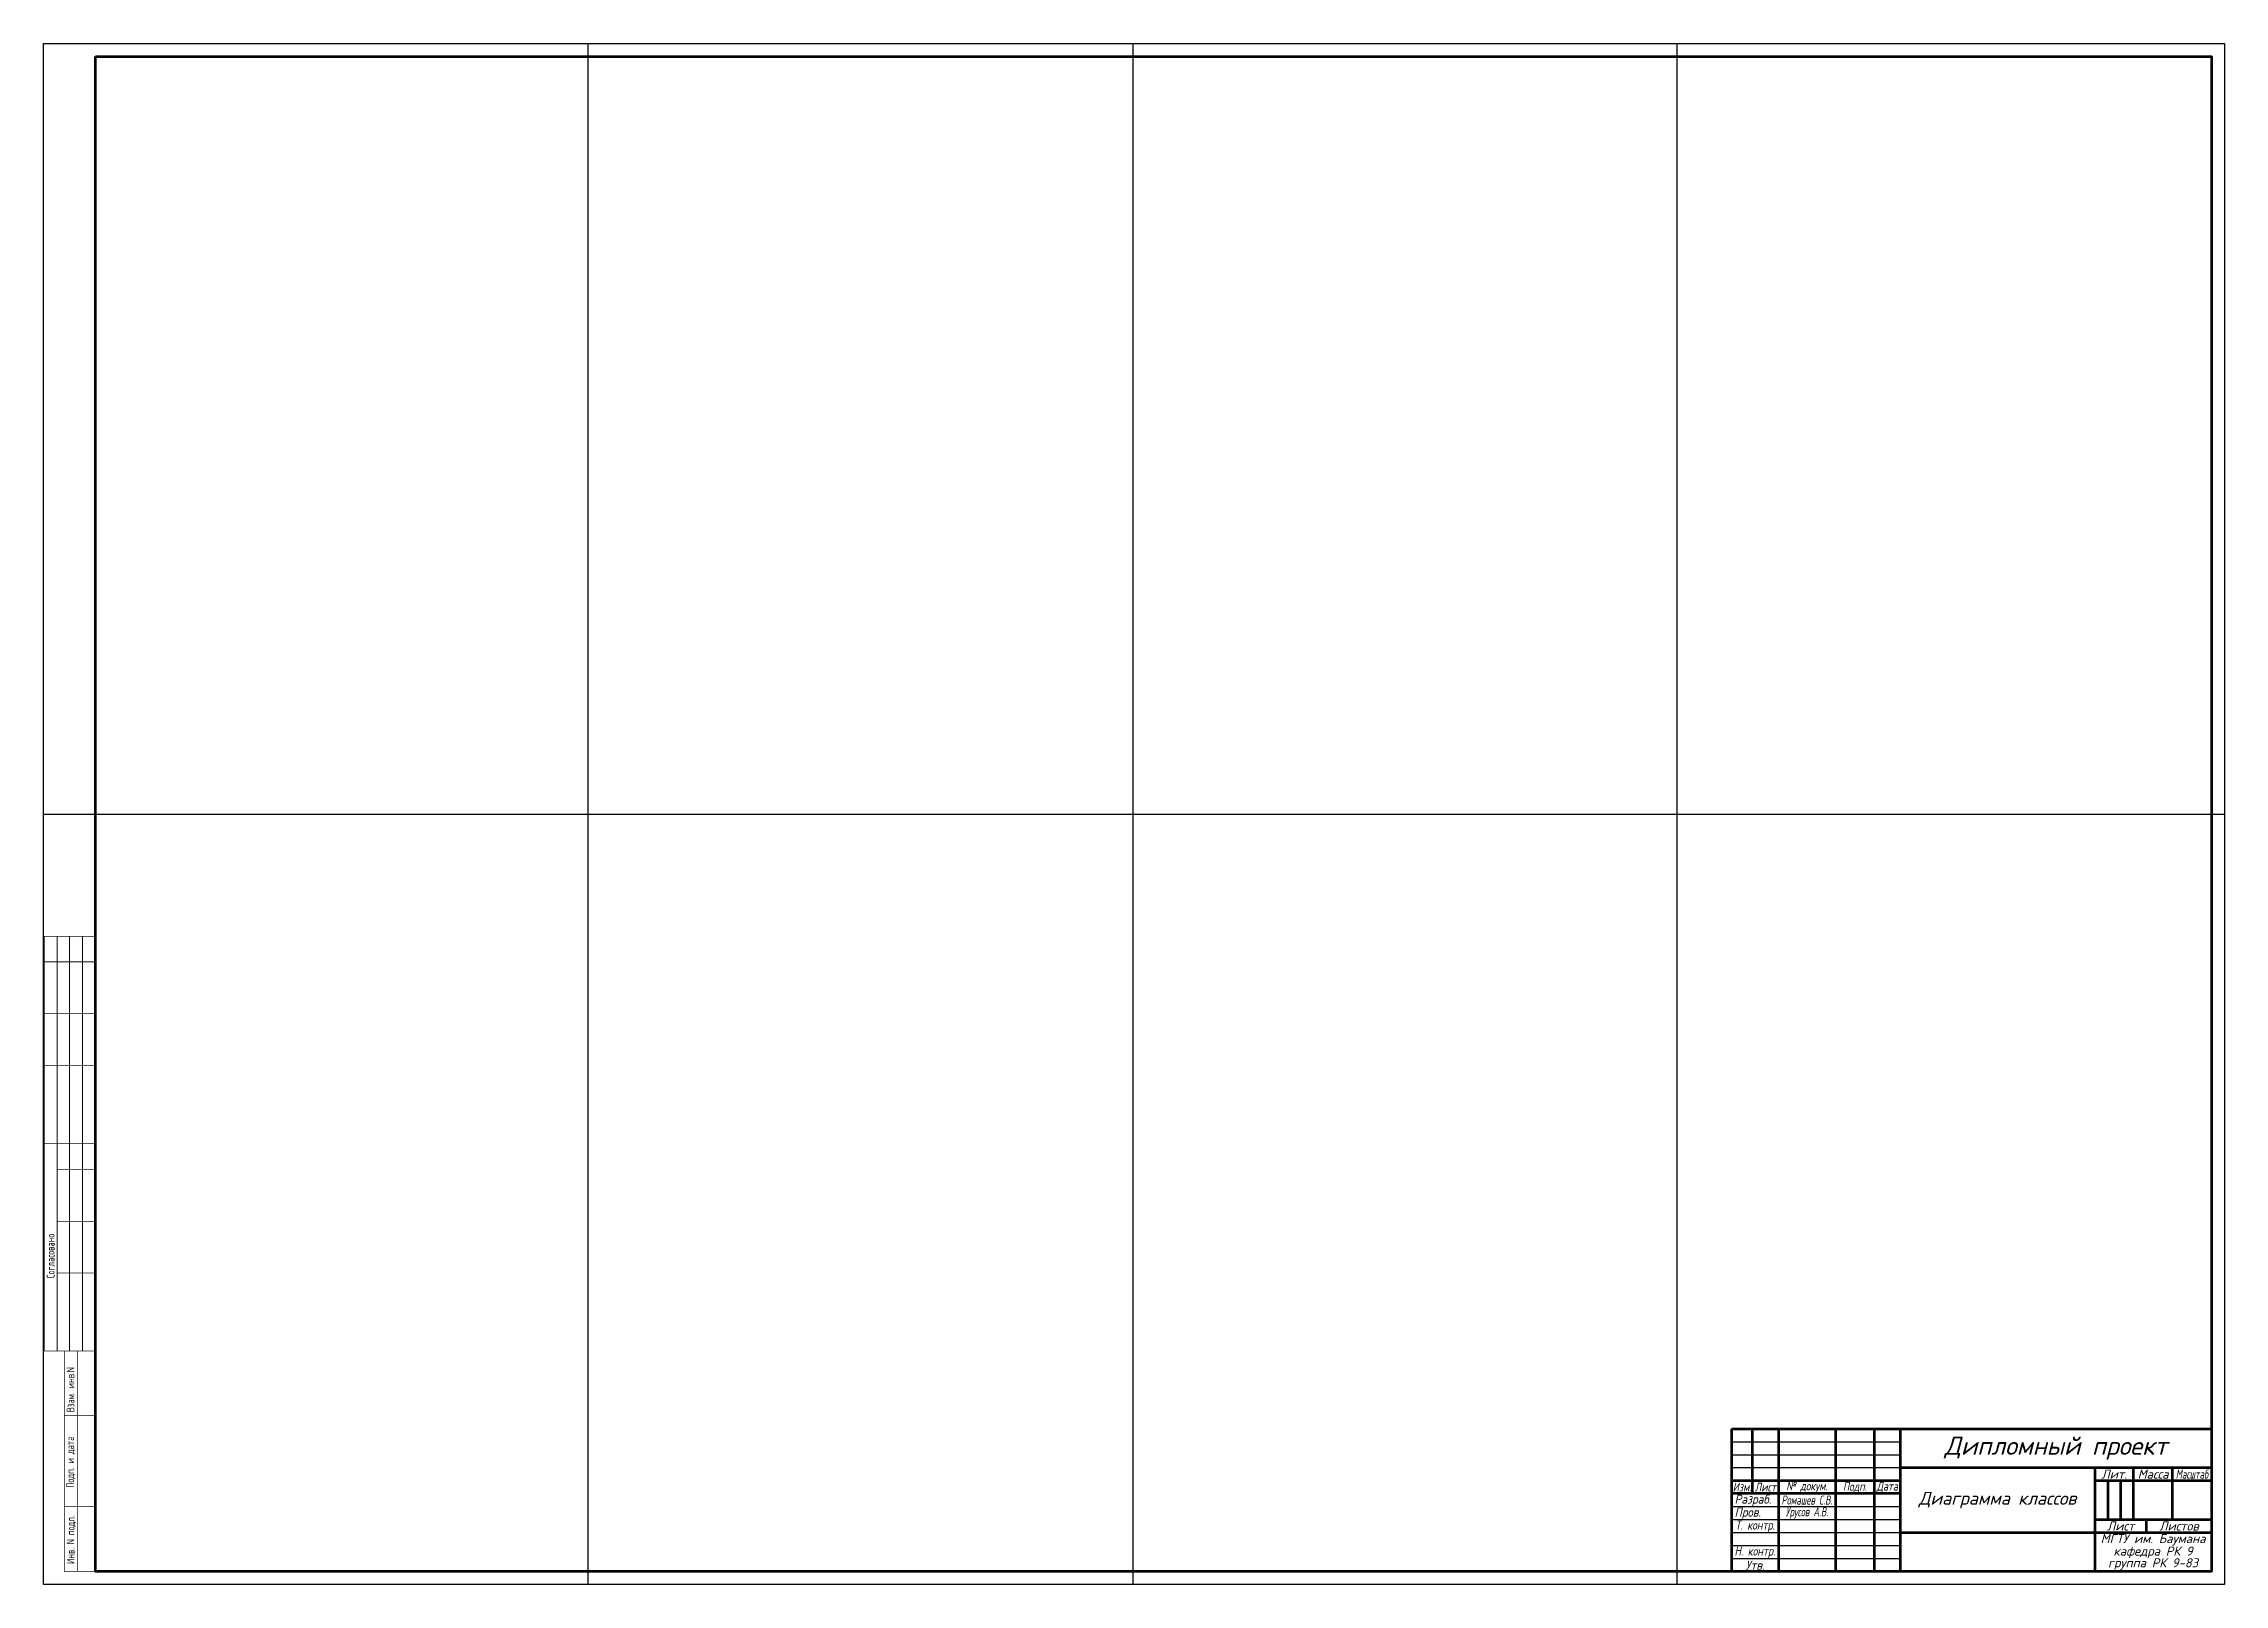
# Paper-space layout 'A1' of a CAD drawing. Header units: millimetres. Extents: x 0 to 841, y 0 to 594.
import ezdxf
from ezdxf.enums import TextEntityAlignment as Align

# ---------------------------------------------------------------- set-up
doc = ezdxf.new("R2010")
doc.units = ezdxf.units.MM
doc.header["$LTSCALE"] = 100
doc.layers.get('0').update_dxf_attribs({"linetype": 'CONTINUOUS'})
doc.layers.get('Defpoints').update_dxf_attribs({"linetype": 'CONTINUOUS', "true_color": 0xe6e6e6})
doc.layers.add('РАМКА1', color=7, linetype='CONTINUOUS', lineweight=25)
doc.layers.add('РАМКА2', color=7, linetype='CONTINUOUS', lineweight=90)
doc.layers.add('ШТАМП', color=7, linetype='CONTINUOUS')
doc.styles.get("Standard").update_dxf_attribs({"font": 'simplex.shx', "width": 0.6})
doc.styles.add('ГОСТ_W', font='isocpeui.ttf')
doc.styles.add('ГОСТ_W07', font='isocpeui.ttf', dxfattribs={"width": 0.7})
doc.styles.add('ГОСТ_W08', font='isocpeui.ttf', dxfattribs={"width": 0.8})
doc.styles.add('ГОСТ_W09', font='isocpeui.ttf', dxfattribs={"width": 0.9})

psp = doc.layouts.new('A1')

# ---------------------------------------------------------------- linework, layer by layer
at = {"color": 7, "const_width": 0.3}
for points in [[(0.22, 89.84), (0.22, 249.84), (15.22, 249.84)], [(5.22, 89.84), (5.22, 249.84), (20.22, 249.84)], [(10, 90), (10, 249.84)], [(15, 249.84), (15, 90)], [(0.22, 240), (20, 240)], [(0.22, 220), (20, 220)], [(0.22, 200), (20, 200)], [(0.22, 170), (20, 170)], [(5, 160), (20, 160)], [(5, 140), (20, 140)], [(5, 120), (20, 120)], [(0.22, 90), (20, 90)], [(13, 5), (8, 5), (8, 90)], [(20, 90), (8, 90)], [(20, 5), (13, 5), (13, 90)], [(20, 65), (8, 65)], [(20, 30), (8, 30)]]:
    psp.add_lwpolyline(points, dxfattribs=at)
at = {"layer": 'Defpoints', "ltscale": 0.005}
for p, q in [((210, 0), (210, 594)), ((420, 594), (420, 0)), ((630, 0), (630, 594)), ((0, 297), (841, 297))]:
    psp.add_line(p, q, dxfattribs=at)
at = {"layer": 'РАМКА1'}
psp.add_lwpolyline([(0, 594), (841, 594), (841, 0), (0, 0)], close=True, dxfattribs=at)
at = {"layer": 'РАМКА2'}
psp.add_lwpolyline([(20, 589), (836, 589), (836, 5), (20, 5)], close=True, dxfattribs=at)
at = {"layer": 'ШТАМП', "lineweight": 53}
for p, q in [((659, 35), (659, 60)), ((669, 60), (669, 5)), ((691, 60), (691, 5)), ((706, 60), (706, 5)), ((716, 60), (716, 5)), ((716, 45), (836, 45)), ((791, 45), (791, 5)), ((806, 25), (806, 45)), ((821, 25), (821, 45)), ((651, 40), (716, 40)), ((716, 35), (651, 35)), ((791, 40), (836, 40)), ((796, 40), (796, 25)), ((801, 40), (801, 25)), ((716, 20), (836, 20)), ((791, 25), (836, 25)), ((811, 20), (811, 25))]:
    psp.add_line(p, q, dxfattribs=at)
at = {"layer": 'ШТАМП'}
for p, q in [((651, 55), (716, 55)), ((651, 50), (716, 50)), ((651, 45), (716, 45)), ((651, 30), (716, 30)), ((651, 25), (716, 25)), ((651, 20), (716, 20)), ((651, 15), (716, 15)), ((651, 10), (716, 10))]:
    psp.add_line(p, q, dxfattribs=at)
at = {"layer": 'ШТАМП', "lineweight": 53}
psp.add_lwpolyline([(651, 60), (836, 60), (836, 5), (651, 5)], close=True, dxfattribs=at)

# ---------------------------------------------------------------- texts
at = {"color": 7, "width": 0.7}
for s, p in [('Согласовано', (4.22, 117.94)), ('Взам. инв.N', (11.89, 66.34))]:
    psp.add_text(s, height=3, rotation=90, dxfattribs=at).set_placement(p)
for s, p in [('Подп. и дата', (11.73, 47.09)), ('Инв. N подл.', (11.93, 17.23))]:
    psp.add_text(s, height=3, rotation=90, dxfattribs=at).set_placement(p, align=Align.CENTER)
at = {"layer": 'ШТАМП'}
for s, insert, char_height, width, attachment_point, style in [('Дипломный проект', (776, 52.5), 7, 120, 5, 'ГОСТ_W'), ('{\\fISOCPEUR|b0|i1|c204|p34;Лит}.', (798.5, 42.5), 3.5, 15, 5, 'ГОСТ_W'), ('{\\fISOCPEUR|b0|i1|c204|p34;Масса}', (813.5, 42.5), 3.5, 15, 5, 'ГОСТ_W'), ('{\\fISOCPEUR|b0|i1|c204|p34;Масштаб}', (828.5, 42.5), 3.5, 15, 5, 'ГОСТ_W07'), ('Изм.', (655, 37.5), 3.4, 8, 5, 'ГОСТ_W08'), ('Разраб.', (652.13, 32.37), 3.5, 16.8721, 4, 'ГОСТ_W09'), ('Лист', (664, 37.5), 3.4, 10, 5, 'ГОСТ_W08'), ('Ромашев С.В.', (680, 32.5), 3.5, 22, 5, 'ГОСТ_W07'), ('№ докум.', (680, 37.5), 3.4, 22, 5, 'ГОСТ_W08'), ('{\\fISOCPEUR|b0|i1|c204|p34;Подп}.', (698.5, 37.5), 3.4, 15, 5, 'ГОСТ_W08'), ('Диаграмма классов', (753.5, 32.5), 5, 75, 5, 'ГОСТ_W'), ('Пров.', (652.12, 27.37), 3.5, 16.8774, 4, 'ГОСТ_W09'), ('Урусов А.В.', (680, 27.5), 3.5, 22, 5, 'ГОСТ_W07'), ('Т. контр.', (660, 22.37), 3.5, 18, 5, 'ГОСТ_W08'), ('{\\fISOCPEUR|b0|i1|c204|p34;МГТУ} {\\fISOCPEUR|b0|i1|c204|p34;им}. {\\fISOCPEUR|b0|i1|c204|p34;Баумана}', (813.5, 17.17), 3.5, 45, 5, 'ГОСТ_W'), ('Лист', (801, 22.5), 3.5, 20, 5, 'ГОСТ_W'), ('Листов', (823.5, 22.5), 3.5, 25, 5, 'ГОСТ_W'), ('Н. контр.', (652.09, 12.37), 3.5, 16.9054, 4, 'ГОСТ_W08'), ('Утв.', (660, 7.37), 3.5, 18, 5, 'ГОСТ_W09'), ('группа РК 9-83', (813.5, 7.84), 3.5, 45, 5, 'ГОСТ_W'), ('кафедра РК 9', (813.5, 12.36), 3.5, 45, 5, 'ГОСТ_W')]:
    psp.add_mtext(s, dxfattribs=dict(at, insert=insert, char_height=char_height, width=width, attachment_point=attachment_point, style=style))
at = {"layer": 'ШТАМП', "insert": (711, 37.5), "char_height": 3.4, "width": 10, "attachment_point": 5, "line_spacing_factor": 0.857143, "style": 'ГОСТ_W08'}
psp.add_mtext('{\\fISOCPEUR|b0|i1|c204|p34;Дата}', dxfattribs=at)

# ---------------------------------------------------------------- viewports
at = {"layer": 'РАМКА2'}
psp.add_viewport(center=(428, 297), size=(816, 584), view_center_point=(18857.27, 22714.85), view_height=301.6162, dxfattribs=at)

doc.saveas('drawing.dxf')
